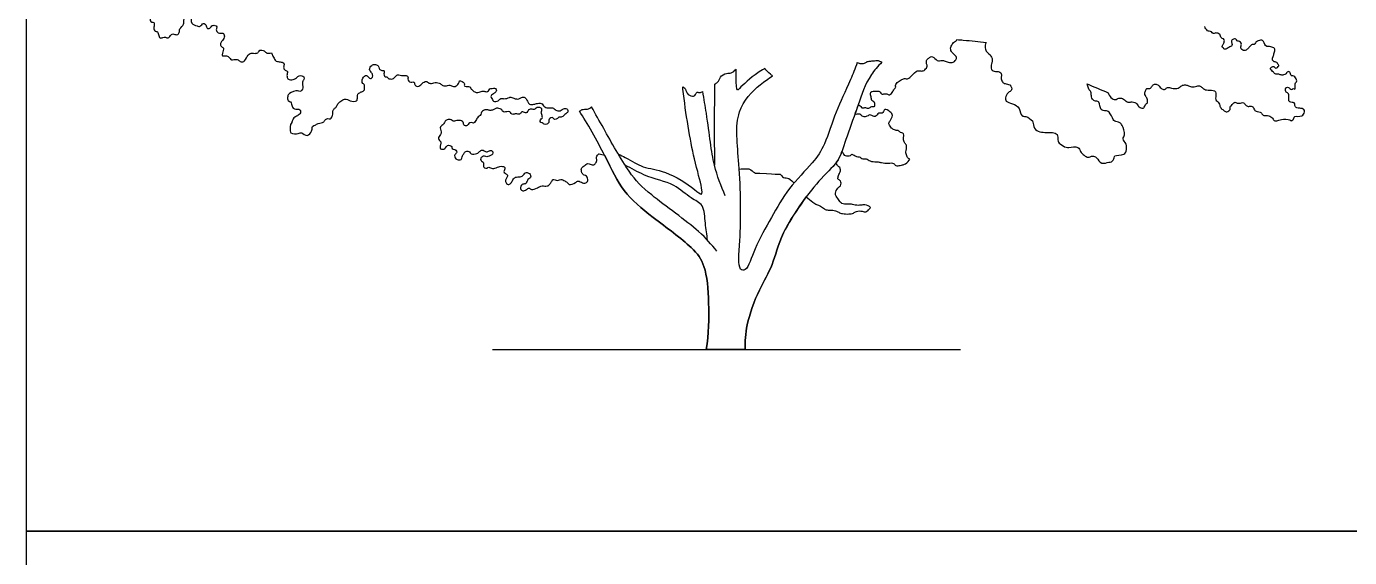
# Model space of a CAD drawing. Header units: millimetres. Extents: x 34 to 295, y 0 to 64.
# Drawn here: x 132.1 to 159.53, y 27.04 to 38.07 of the extents above; entities that cross this region are included whole.
import ezdxf

# ---------------------------------------------------------------- set-up
doc = ezdxf.new("R2010")
doc.units = ezdxf.units.MM
for name, color, linetype, true_color in [('AG-DIAGRAM', 7, 'Continuous', 0xfecc66), ('AG-PLANTS', 7, 'Continuous', 0x66ccff), ('X-VPRT', 6, 'Continuous', 0xff00ff)]:
    doc.layers.add(name, color=color, linetype=linetype, true_color=true_color)

msp = doc.modelspace()

# ---------------------------------------------------------------- linework, layer by layer
at = {"layer": 'AG-DIAGRAM'}
msp.add_line((141.765, 31.358), (151.467, 31.358), dxfattribs=at)
at = {"layer": 'AG-PLANTS'}
for points, knots in [([(137.621, 40.727), (137.583, 40.726), (137.49, 40.71), (137.495, 40.567), (137.375, 40.589), (137.327, 40.545), (137.277, 40.451), (137.152, 40.495), (137.119, 40.439), (137.064, 40.389), (136.963, 40.292), (136.894, 40.33), (136.805, 40.269), (136.747, 40.239), (136.677, 40.279), (136.603, 40.241), (136.594, 40.156), (136.464, 40.15), (136.441, 40.13), (136.414, 40.043), (136.403, 39.982), (136.301, 39.979), (136.275, 40.05), (136.237, 40.099), (136.159, 40.081), (136.087, 40.006), (135.996, 40.007), (135.93, 40.013), (135.865, 40.036), (135.877, 40.185), (135.745, 40.08), (135.698, 39.993), (135.551, 40.01), (135.53, 39.91), (135.399, 39.785), (135.249, 39.814), (135.178, 39.666), (135.011, 39.683), (134.956, 39.501), (134.853, 39.458), (134.93, 39.389), (135.016, 39.365), (135.08, 39.394), (135.151, 39.345), (135.155, 39.291), (135.116, 39.231), (135.263, 39.203), (135.311, 39.228), (135.401, 39.108), (135.466, 39.181), (135.499, 39.293), (135.609, 39.281), (135.643, 39.255), (135.652, 39.171), (135.614, 39.118), (135.668, 39.042), (135.558, 38.974), (135.473, 39.08), (135.261, 39.015), (135.155, 39.08), (135.032, 39.031), (134.977, 38.921), (134.856, 38.954), (134.793, 38.925), (134.754, 38.868), (134.684, 38.781), (134.609, 38.763), (134.616, 38.7), (134.653, 38.674), (134.709, 38.662), (134.704, 38.592), (134.734, 38.556), (134.949, 38.603), (134.926, 38.685), (135.008, 38.725), (135.085, 38.732), (135.164, 38.739), (135.21, 38.704), (135.196, 38.635), (135.313, 38.66), (135.347, 38.603), (135.342, 38.52), (135.173, 38.529), (135.141, 38.491), (135.091, 38.423), (134.958, 38.446), (134.83, 38.362), (134.763, 38.289), (134.674, 38.277), (134.661, 38.19), (134.696, 38.146), (134.752, 38.159), (134.752, 38.067), (134.733, 38.036), (134.765, 37.951), (134.815, 37.977), (134.846, 37.901), (134.863, 37.81), (134.932, 37.84), (134.988, 37.851), (135.041, 37.804), (135.104, 37.905), (135.137, 37.915), (135.217, 37.886), (135.261, 37.907), (135.279, 37.979), (135.271, 38.023), (135.388, 38.11), (135.346, 38.203), (135.429, 38.326), (135.545, 38.295), (135.488, 38.108), (135.641, 38.082), (135.707, 38.048), (135.767, 38.159), (135.839, 38.08), (135.845, 38.006), (135.926, 38.037), (135.941, 38.085), (136.01, 38.095), (136.064, 38.062), (136.023, 37.996), (136.069, 37.924), (136.128, 37.919), (136.176, 37.938), (136.225, 37.862), (136.165, 37.773), (136.126, 37.734), (136.117, 37.649), (136.213, 37.627), (136.157, 37.517), (136.158, 37.442), (136.233, 37.464), (136.308, 37.443), (136.344, 37.355), (136.399, 37.382), (136.498, 37.386), (136.545, 37.315), (136.64, 37.343), (136.685, 37.483), (136.783, 37.525), (136.84, 37.498), (136.918, 37.524), (136.929, 37.587), (137.045, 37.568), (137.073, 37.498), (137.153, 37.51), (137.181, 37.52)], [0, 0, 0, 0, 0.601799, 1.174893, 1.712781, 2.15877, 2.695481, 3.280456, 3.682605, 4.186084, 4.820544, 5.272043, 5.835089, 6.280516, 6.755226, 7.222795, 7.702994, 8.297752, 8.602541, 9.127607, 9.554437, 10.048832, 10.519615, 10.935349, 11.399802, 11.968256, 12.488675, 12.950455, 13.383549, 13.928135, 14.520353, 15.09858, 15.702209, 16.227276, 16.954561, 17.602132, 18.252992, 18.912114, 19.647831, 20.151102, 20.631573, 21.168107, 21.620053, 22.100974, 22.503202, 22.885178, 23.499526, 23.913522, 24.515549, 24.985985, 25.572493, 26.104957, 26.458866, 26.950292, 27.389817, 27.862366, 28.383343, 28.980499, 29.778425, 30.387625, 30.993672, 31.577003, 32.161947, 32.608696, 33.073757, 33.669904, 34.127171, 34.514175, 34.888762, 35.280129, 35.710898, 36.054007, 36.828077, 37.261327, 37.751484, 38.266656, 38.757177, 39.151373, 39.530759, 40.069683, 40.496372, 40.931629, 41.61089, 42.007398, 42.479947, 43.106496, 43.794653, 44.353445, 44.847262, 45.32644, 45.716248, 46.072707, 46.548207, 46.916092, 47.39019, 47.725996, 48.202885, 48.704183, 49.126578, 49.553727, 49.954741, 50.511474, 50.840473, 51.341032, 51.710202, 52.171743, 52.540913, 53.161518, 53.69596, 54.325224, 54.81474, 55.498095, 56.125419, 56.578353, 57.10513, 57.598145, 58.037633, 58.480216, 58.867815, 59.313054, 59.702352, 60.147591, 60.630759, 61.048101, 61.420589, 61.884545, 62.444498, 62.877591, 63.338017, 63.80047, 64.376973, 64.801219, 65.234108, 65.72629, 66.219305, 66.61384, 67.155839, 67.633622, 68.123138, 68.794535, 69.334437, 69.769156, 70.245563, 70.641175, 71.18535, 71.647803, 72.200779, 72.200779, 72.200779, 72.200779]), ([(154.528, 36.691), (154.539, 36.654), (154.578, 36.587), (154.681, 36.527), (154.747, 36.592), (154.858, 36.565), (154.884, 36.52), (154.959, 36.478), (155.023, 36.518), (155.137, 36.464), (155.143, 36.415), (155.206, 36.374), (155.28, 36.358), (155.293, 36.454), (155.35, 36.472), (155.349, 36.517), (155.339, 36.568), (155.3, 36.629), (155.281, 36.682), (155.311, 36.738), (155.323, 36.789), (155.383, 36.767), (155.435, 36.807), (155.466, 36.875), (155.545, 36.866), (155.598, 36.82), (155.62, 36.778), (155.701, 36.743), (155.743, 36.792), (155.772, 36.806), (155.846, 36.78), (155.99, 36.765), (156.046, 36.846), (156.135, 36.856), (156.199, 36.838), (156.282, 36.799), (156.389, 36.839), (156.457, 36.825), (156.502, 36.762), (156.596, 36.736), (156.744, 36.749), (156.762, 36.681), (156.763, 36.602), (156.742, 36.543), (156.838, 36.48), (156.837, 36.426), (156.871, 36.36), (156.934, 36.318), (156.989, 36.274), (157.074, 36.342), (157.046, 36.394), (157.118, 36.457), (157.151, 36.509), (157.203, 36.464), (157.292, 36.474), (157.342, 36.494), (157.368, 36.431), (157.434, 36.402), (157.46, 36.411), (157.543, 36.412), (157.551, 36.33), (157.614, 36.294), (157.683, 36.297), (157.706, 36.262), (157.755, 36.202), (157.866, 36.23), (157.939, 36.163), (157.976, 36.089), (158.074, 36.119), (158.115, 36.145), (158.302, 36.141), (158.324, 36.091), (158.389, 36.159), (158.386, 36.215), (158.562, 36.178), (158.601, 36.288), (158.601, 36.35), (158.499, 36.374), (158.436, 36.367), (158.395, 36.423), (158.402, 36.498), (158.283, 36.48), (158.27, 36.554), (158.279, 36.604), (158.27, 36.69), (158.198, 36.703), (158.208, 36.77), (158.223, 36.808), (158.275, 36.803), (158.29, 36.778), (158.34, 36.74), (158.358, 36.79), (158.418, 36.739), (158.403, 36.853), (158.41, 36.895), (158.441, 36.918), (158.44, 36.957), (158.389, 37.05), (158.311, 37.036), (158.318, 37.086), (158.296, 37.114), (158.269, 37.134), (158.236, 37.12), (158.221, 37.079), (158.168, 37.054), (158.097, 37.056), (158.073, 37.085), (158.023, 37.064), (157.965, 37.098), (157.961, 37.121), (157.872, 37.179), (157.913, 37.224), (157.968, 37.245), (157.989, 37.205), (158.028, 37.197), (158.052, 37.233), (158.081, 37.257), (158.046, 37.285), (158.032, 37.327), (157.945, 37.329), (157.932, 37.397), (157.943, 37.424), (157.958, 37.463), (157.979, 37.538), (157.994, 37.615), (157.901, 37.648), (157.846, 37.646), (157.776, 37.653), (157.752, 37.805), (157.638, 37.767), (157.58, 37.736), (157.565, 37.68), (157.508, 37.701), (157.457, 37.643), (157.418, 37.591), (157.375, 37.561), (157.336, 37.565), (157.3, 37.584), (157.272, 37.621), (157.284, 37.662), (157.29, 37.682), (157.294, 37.723), (157.251, 37.765), (157.21, 37.747), (157.17, 37.832), (157.098, 37.789), (157.084, 37.77), (157.094, 37.713), (157.108, 37.662), (157.025, 37.638), (156.977, 37.578), (156.916, 37.61), (156.888, 37.644), (156.911, 37.699), (156.931, 37.718), (156.949, 37.797), (156.895, 37.817), (156.857, 37.836), (156.857, 37.886), (156.84, 37.91), (156.762, 37.944), (156.7, 37.903), (156.674, 37.958), (156.625, 37.972), (156.587, 37.968), (156.541, 38.032), (156.535, 38.066)], [0, 0, 0, 0, 0.606178, 1.169224, 1.671922, 2.233005, 2.641873, 3.124895, 3.596471, 4.185223, 4.562746, 5.040528, 5.473622, 5.971414, 6.373563, 6.713008, 7.122844, 7.60199, 8.011826, 8.457253, 8.81971, 9.21316, 9.65401, 10.116463, 10.576889, 11.040678, 11.428277, 11.917793, 12.337624, 12.633853, 13.125057, 13.782187, 14.311668, 14.818876, 15.276558, 15.804467, 16.393463, 16.840384, 17.308602, 17.869403, 18.521803, 18.940055, 19.442621, 19.856261, 20.414219, 20.817131, 21.288707, 21.781722, 22.221795, 22.738766, 23.122017, 23.653383, 24.052052, 24.463341, 24.996121, 25.369238, 25.796477, 26.254332, 26.558681, 27.021008, 27.485197, 27.947964, 28.395977, 28.744302, 29.20849, 29.777683, 30.319038, 30.797273, 31.307575, 31.740963, 32.482034, 32.816984, 33.300024, 33.660804, 34.332004, 34.88818, 35.288895, 35.829425, 36.276344, 36.710798, 37.136915, 37.669335, 38.093896, 38.516162, 39.004523, 39.428228, 39.848707, 40.190155, 40.550669, 40.873591, 41.262244, 41.581916, 41.935426, 42.448866, 42.836103, 43.151848, 43.486858, 44.042427, 44.473108, 44.806967, 45.141486, 45.453653, 45.760956, 46.119333, 46.541591, 47.004409, 47.318777, 47.707593, 48.139653, 48.422456, 48.949719, 49.323398, 49.725616, 50.07168, 50.389616, 50.752506, 51.058563, 51.392842, 51.75225, 52.233499, 52.658853, 52.957624, 53.310708, 53.817014, 54.277677, 54.788964, 55.220982, 55.646336, 56.262597, 56.802393, 57.269902, 57.639935, 58.018287, 58.492133, 58.958953, 59.351073, 59.686724, 60.044301, 60.415988, 60.765943, 61.025208, 61.373844, 61.776709, 62.106898, 62.583236, 63.036432, 63.30488, 63.722666, 64.094899, 64.581605, 65.052966, 65.476543, 65.835039, 66.238761, 66.550696, 67.012505, 67.406248, 67.758155, 68.12911, 68.429276, 68.928538, 69.363718, 69.751089, 70.137812, 70.471462, 71.046976, 71.046976, 71.046976, 71.046976]), ([(149.35, 36.436), (149.363, 36.435), (149.394, 36.428), (149.409, 36.378), (149.44, 36.378), (149.474, 36.375), (149.501, 36.386), (149.533, 36.358), (149.598, 36.384), (149.623, 36.408), (149.706, 36.398), (149.689, 36.471), (149.676, 36.505), (149.62, 36.521), (149.621, 36.607), (149.599, 36.639), (149.603, 36.708), (149.659, 36.729), (149.724, 36.719), (149.798, 36.729), (149.833, 36.64), (149.896, 36.673), (149.941, 36.67), (150.003, 36.628), (150.069, 36.713), (150.094, 36.775), (150.135, 36.792), (150.097, 36.879), (150.283, 36.995), (150.352, 36.976), (150.427, 36.991), (150.534, 37.148), (150.626, 37.15), (150.665, 37.134), (150.735, 37.156), (150.785, 37.241), (150.769, 37.275), (150.75, 37.343), (150.792, 37.401), (150.848, 37.434), (150.895, 37.449), (150.982, 37.349), (151.033, 37.345), (151.089, 37.37), (151.15, 37.346), (151.236, 37.308), (151.349, 37.324), (151.406, 37.423), (151.328, 37.495), (151.271, 37.54), (151.252, 37.638), (151.309, 37.717), (151.341, 37.745), (151.38, 37.768), (151.395, 37.792)], [0, 0, 0, 0, 0.364353, 0.739195, 1.030861, 1.359872, 1.647489, 1.986677, 2.432388, 2.778903, 3.218949, 3.635118, 3.978897, 4.368188, 4.857596, 5.220192, 5.648798, 6.049713, 6.515052, 6.973347, 7.452735, 7.871226, 8.249577, 8.684473, 9.229452, 9.695903, 10.008913, 10.47377, 11.255816, 11.726474, 12.188145, 12.947197, 13.453603, 13.803416, 14.268894, 14.802448, 15.137798, 15.588823, 16.049462, 16.500763, 16.862908, 17.484552, 17.876812, 18.295939, 18.740485, 19.284391, 19.866905, 20.399289, 20.935652, 21.420236, 21.953624, 22.490477, 22.858344, 23.333951, 23.333951, 23.333951, 23.333951]), ([(151.395, 37.792), (151.44, 37.789), (151.661, 37.771), (151.846, 37.757), (151.999, 37.73)], [16.721265, 16.721265, 16.721265, 16.721265, 16.969409, 17.967722, 17.967722, 17.967722, 17.967722]), ([(151.999, 37.73), (151.983, 37.697), (151.97, 37.619), (152.007, 37.528), (152.113, 37.463), (152.134, 37.347), (152.108, 37.293), (152.086, 37.161), (152.194, 37.123), (152.271, 37.138), (152.335, 37.067), (152.3, 37.001), (152.331, 36.911), (152.391, 36.87), (152.501, 36.875), (152.549, 36.738), (152.471, 36.713), (152.398, 36.615), (152.397, 36.495), (152.555, 36.469), (152.703, 36.387), (152.724, 36.179), (152.825, 36.219), (152.977, 36.108), (152.967, 36.051), (153.01, 35.905), (153.148, 35.867), (153.28, 35.862), (153.373, 35.872), (153.495, 35.836), (153.475, 35.704), (153.521, 35.621), (153.659, 35.549), (153.711, 35.553), (153.927, 35.585), (153.946, 35.462), (154.032, 35.391), (154.112, 35.333), (154.205, 35.391), (154.301, 35.35), (154.379, 35.185), (154.542, 35.258), (154.598, 35.237), (154.667, 35.336), (154.645, 35.402), (154.883, 35.378), (154.91, 35.511), (154.92, 35.627), (154.809, 35.734), (154.9, 35.813), (154.823, 36.017), (154.78, 36.074), (154.658, 36.096), (154.634, 36.131), (154.556, 36.299), (154.482, 36.319), (154.358, 36.31), (154.36, 36.514), (154.28, 36.51), (154.211, 36.53), (154.172, 36.624), (154.187, 36.717), (154.131, 36.736), (154.1, 36.838), (154.091, 36.874)], [-35.720754, -35.720754, -35.720754, -35.720754, -35.128244, -34.587815, -33.971182, -33.39844, -32.949487, -32.350746, -31.807397, -31.311772, -30.82511, -30.36333, -29.840688, -29.374915, -28.814113, -28.230636, -27.774871, -27.158591, -26.616072, -25.951355, -25.219147, -24.498763, -24.000971, -23.273802, -22.854421, -22.203521, -21.550167, -20.904999, -20.348577, -19.779042, -19.184284, -18.637349, -17.967494, -17.525103, -16.759154, -16.200719, -15.607863, -15.078158, -14.535535, -13.995106, -13.295296, -12.617202, -12.201468, -11.628992, -11.259428, -10.488251, -9.893493, -9.287314, -8.662698, -8.130333, -7.336376, -6.844194, -6.258805, -5.879141, -5.139029, -4.648386, -4.103799, -3.393155, -2.95643, -2.496174, -1.945923, -1.442184, -0.94779, -0.725781, -0.725781, -0.725781, -0.725781]), ([(137.181, 37.52), (137.191, 37.496), (137.212, 37.453), (137.254, 37.36), (137.306, 37.333), (137.379, 37.333), (137.467, 37.301), (137.419, 37.215), (137.457, 37.155), (137.532, 37.134), (137.502, 37.085), (137.5, 37.004), (137.545, 36.948), (137.658, 36.968), (137.704, 36.994), (137.75, 37.061), (137.867, 37.028), (137.857, 36.962), (137.814, 36.915), (137.841, 36.79), (137.816, 36.746), (137.764, 36.701), (137.724, 36.756), (137.545, 36.678), (137.512, 36.622), (137.516, 36.513), (137.587, 36.507), (137.597, 36.453), (137.622, 36.362), (137.685, 36.344), (137.753, 36.357), (137.786, 36.32), (137.791, 36.268), (137.721, 36.202), (137.68, 36.198), (137.612, 36.134), (137.61, 36.066), (137.569, 36.03), (137.571, 35.949), (137.557, 35.826), (137.746, 35.838), (137.806, 35.877), (137.926, 35.757), (138.016, 35.892), (138.026, 35.932), (138.024, 36.002), (138.093, 36.012), (138.147, 36.062), (138.276, 36.07), (138.297, 36.141), (138.354, 36.163), (138.411, 36.131), (138.455, 36.222), (138.457, 36.263), (138.449, 36.316), (138.49, 36.372), (138.527, 36.387), (138.554, 36.47), (138.643, 36.527), (138.713, 36.576), (138.805, 36.515), (138.969, 36.497), (138.961, 36.6), (138.963, 36.662), (139.026, 36.701), (139.083, 36.721), (139.118, 36.747), (139.104, 36.815), (139.118, 36.871), (139.057, 36.873), (139.053, 36.999), (139.159, 37.073), (139.196, 36.992), (139.266, 36.976), (139.29, 37.045), (139.263, 37.105), (139.195, 37.168), (139.254, 37.27), (139.338, 37.284), (139.406, 37.252), (139.404, 37.186), (139.451, 37.149), (139.529, 37.158), (139.518, 37.1), (139.51, 37.059), (139.537, 37.006), (139.578, 37.029), (139.611, 36.965), (139.716, 36.977), (139.74, 37.012), (139.794, 37.08), (139.901, 37.036), (139.955, 37.06), (140.028, 37.027), (140, 36.978), (140.026, 36.923), (140.068, 36.907), (140.152, 36.92), (140.139, 36.869), (140.186, 36.82), (140.244, 36.811), (140.32, 36.906), (140.403, 36.933), (140.417, 36.906), (140.485, 36.866), (140.574, 36.917), (140.684, 36.885), (140.726, 36.83), (140.837, 36.833), (140.881, 36.855), (140.956, 36.807), (141.033, 36.833), (141.072, 36.902), (141.078, 36.939)], [-51.708689, -51.708689, -51.708689, -51.708689, -51.219582, -50.662584, -50.251923, -49.762166, -49.28513, -48.795373, -48.343889, -47.901302, -47.534418, -47.033638, -46.596162, -46.02081, -45.60325, -45.128132, -44.579513, -44.18136, -43.739781, -43.128335, -42.722282, -42.315183, -41.925258, -41.178609, -40.7111, -40.177474, -39.76681, -39.372837, -38.838565, -38.406663, -37.955495, -37.592605, -37.208915, -36.683917, -36.312963, -35.793828, -35.342099, -34.957665, -34.45046, -33.90295, -33.208993, -32.736873, -32.109597, -31.483539, -31.091808, -30.671538, -30.249449, -29.759363, -29.15011, -28.702715, -28.293753, -27.892838, -27.37998, -27.006302, -26.605969, -26.155466, -25.813431, -25.313155, -24.728762, -24.246507, -23.664952, -23.014247, -22.523042, -22.086916, -21.623127, -21.1794, -20.839954, -20.379698, -19.996447, -19.64379, -19.065821, -18.509302, -18.041085, -17.623744, -17.201027, -16.74404, -16.238365, -15.688412, -15.18475, -14.733266, -14.309562, -13.892151, -13.450067, -13.086536, -12.705303, -12.320199, -12.005568, -11.577217, -11.03828, -10.670299, -10.190874, -9.622965, -9.183946, -8.74921, -8.375853, -7.966256, -7.586869, -7.123809, -6.791842, -6.347843, -5.953647, -5.337307, -4.849041, -4.573405, -4.114502, -3.55649, -2.982599, -2.522151, -1.955659, -1.56682, -1.073419, -0.593917, 0, 0, 0, 0]), ([(149.328, 37.315), (149.28, 37.19), (149.115, 36.776), (148.882, 36.327), (148.669, 35.616), (148.41, 35.22), (147.881, 34.714), (147.554, 34.095), (147.203, 33.506), (147.053, 32.983), (146.839, 33.012), (146.922, 33.714), (146.907, 35.191), (146.745, 36.291), (147.235, 36.816), (147.487, 36.981), (147.573, 37.04)], [10.752729, 10.752729, 10.752729, 10.752729, 11.361287, 12.893115, 14.380439, 15.60599, 17.103657, 18.602654, 20.122721, 21.354095, 21.90214, 23.267197, 25.508397, 27.360488, 28.859534, 29.620577, 29.620577, 29.620577, 29.620577]), ([(149.838, 37.323), (149.753, 37.24), (149.501, 36.939), (149.367, 36.445), (149.106, 35.806), (148.966, 35.257), (148.546, 34.93), (147.726, 33.803), (147.601, 33.122), (147.277, 32.604), (147.014, 31.875), (147.001, 31.529), (147.004, 31.358)], [-13.902109, -13.902109, -13.902109, -13.902109, -13.296666, -11.824189, -10.349968, -9.061855, -7.767421, -5.687476, -4.199065, -2.828249, -1.277006, 0, 0, 0, 0]), ([(149.328, 37.315), (149.353, 37.305), (149.4, 37.295), (149.478, 37.296), (149.53, 37.343), (149.612, 37.348), (149.684, 37.352), (149.74, 37.37), (149.809, 37.341), (149.838, 37.323)], [11.132084, 11.132084, 11.132084, 11.132084, 11.620174, 12.10166, 12.559515, 13.063388, 13.537998, 13.961416, 14.537441, 14.537441, 14.537441, 14.537441]), ([(146.368, 36.869), (146.392, 36.88), (146.461, 36.917), (146.469, 37.021), (146.616, 37.108), (146.721, 37.08), (146.782, 37.15), (146.814, 37.177)], [17.235797, 17.235797, 17.235797, 17.235797, 17.53167, 18.150559, 18.839374, 19.399084, 20.026026, 20.026026, 20.026026, 20.026026]), ([(147.41, 37.19), (147.345, 37.153), (147.158, 37.037), (146.9, 36.802), (146.829, 36.71), (146.817, 36.913), (146.814, 37.114), (146.814, 37.177)], [2.420219, 2.420219, 2.420219, 2.420219, 2.758058, 4.011051, 4.417221, 5.311523, 5.689453, 5.689453, 5.689453, 5.689453]), ([(147.573, 37.04), (147.557, 37.051), (147.487, 37.104), (147.44, 37.155), (147.41, 37.19)], [27.3959718, 27.3959718, 27.3959718, 27.3959718, 27.5188188, 27.9516566, 27.9516566, 27.9516566, 27.9516566]), ([(141.078, 36.939), (141.107, 36.936), (141.202, 36.903), (141.168, 36.825), (141.22, 36.818), (141.309, 36.821), (141.312, 36.774), (141.362, 36.729), (141.428, 36.683), (141.488, 36.699), (141.571, 36.737), (141.634, 36.704), (141.686, 36.722), (141.702, 36.781), (141.761, 36.774), (141.804, 36.792), (141.853, 36.764), (141.842, 36.701), (141.784, 36.674), (141.709, 36.611), (141.758, 36.571), (141.769, 36.529), (141.802, 36.502), (141.867, 36.51), (141.903, 36.536), (141.931, 36.582), (142.004, 36.561), (142.058, 36.571), (142.115, 36.589), (142.135, 36.608), (142.209, 36.568), (142.312, 36.549), (142.363, 36.601), (142.443, 36.6), (142.479, 36.535), (142.496, 36.5), (142.526, 36.441), (142.626, 36.447), (142.691, 36.475), (142.804, 36.471), (142.815, 36.414), (142.893, 36.367), (142.961, 36.383), (143.05, 36.367), (143.073, 36.315), (143.171, 36.31), (143.209, 36.338), (143.259, 36.368), (143.313, 36.366), (143.346, 36.281), (143.277, 36.258), (143.256, 36.219), (143.191, 36.171), (143.136, 36.188), (143.116, 36.151), (143.058, 36.123), (143.03, 36.157), (142.999, 36.18), (142.952, 36.158), (142.923, 36.12), (142.947, 36.081), (142.896, 36.03), (142.836, 36.028), (142.815, 36.055), (142.767, 36.068), (142.74, 36.11), (142.776, 36.151), (142.812, 36.173), (142.774, 36.261), (142.775, 36.286), (142.814, 36.371), (142.681, 36.401), (142.634, 36.322), (142.54, 36.37), (142.491, 36.304), (142.468, 36.255), (142.389, 36.306), (142.362, 36.28), (142.309, 36.229), (142.269, 36.258), (142.237, 36.249), (142.169, 36.234), (142.149, 36.26), (142.127, 36.303), (142.06, 36.299), (142.007, 36.282), (141.967, 36.307), (141.959, 36.339), (141.92, 36.353), (141.876, 36.375), (141.819, 36.359), (141.767, 36.325), (141.695, 36.32), (141.669, 36.339), (141.607, 36.338), (141.575, 36.324), (141.531, 36.289), (141.528, 36.238), (141.492, 36.2), (141.448, 36.173), (141.432, 36.131), (141.411, 36.09), (141.372, 36.047), (141.324, 36.08), (141.266, 36.052), (141.252, 36.015), (141.229, 35.996), (141.18, 36), (141.165, 36.045), (141.159, 36.078), (141.125, 36.117), (141.022, 36.116), (140.976, 36.092), (140.923, 36.109), (140.888, 36.144), (140.808, 36.126), (140.781, 36.1), (140.753, 36.035), (140.714, 36.01), (140.683, 35.984), (140.68, 35.931), (140.706, 35.877), (140.695, 35.82), (140.655, 35.787), (140.629, 35.734), (140.699, 35.67), (140.693, 35.632), (140.672, 35.571), (140.678, 35.511), (140.789, 35.511), (140.82, 35.611), (140.881, 35.591), (140.928, 35.58), (140.919, 35.521), (140.983, 35.515), (141.029, 35.48), (141.021, 35.436), (140.965, 35.386), (140.993, 35.335), (141.023, 35.291), (141.128, 35.293), (141.138, 35.356), (141.15, 35.396), (141.171, 35.421), (141.203, 35.485), (141.298, 35.472), (141.31, 35.403), (141.449, 35.423), (141.492, 35.466), (141.547, 35.51), (141.592, 35.481), (141.654, 35.451), (141.713, 35.498), (141.768, 35.485), (141.774, 35.44), (141.759, 35.389), (141.718, 35.393), (141.671, 35.355), (141.626, 35.365), (141.571, 35.382), (141.508, 35.333), (141.523, 35.276), (141.552, 35.261), (141.588, 35.234), (141.575, 35.202), (141.577, 35.157), (141.591, 35.125), (141.659, 35.117), (141.684, 35.157), (141.771, 35.097), (141.865, 35.147), (141.967, 35.173), (142.046, 35.131), (141.986, 35.051), (142.027, 35.015), (142.085, 34.987), (142.068, 34.923), (142.028, 34.879), (142.037, 34.814), (142.109, 34.768), (142.162, 34.826), (142.196, 34.903), (142.258, 34.951), (142.363, 34.94), (142.398, 34.967), (142.443, 35.043), (142.516, 35.026), (142.546, 34.996), (142.569, 34.925), (142.51, 34.906), (142.488, 34.873), (142.455, 34.783), (142.372, 34.802), (142.325, 34.695), (142.394, 34.639), (142.467, 34.671), (142.525, 34.732), (142.569, 34.653), (142.698, 34.715), (142.767, 34.757), (142.823, 34.755), (142.924, 34.747), (142.96, 34.803), (143, 34.859), (143.017, 34.903), (143.108, 34.859), (143.151, 34.882), (143.208, 34.894), (143.243, 34.869), (143.32, 34.83), (143.342, 34.766), (143.494, 34.817), (143.537, 34.873), (143.632, 34.815), (143.698, 34.806), (143.755, 34.861), (143.721, 34.967), (143.664, 34.972), (143.611, 35.022), (143.613, 35.078), (143.595, 35.126), (143.668, 35.17), (143.739, 35.241), (143.832, 35.18), (143.896, 35.203), (143.938, 35.283), (143.909, 35.353), (143.95, 35.405), (143.972, 35.423)], [-96.352644, -96.352644, -96.352644, -96.352644, -95.762432, -95.339688, -94.985791, -94.476338, -94.141352, -93.682995, -93.190702, -92.758612, -92.235316, -91.77878, -91.393635, -90.992202, -90.591444, -90.208608, -89.83072, -89.431152, -88.97181, -88.468261, -88.082829, -87.710396, -87.365843, -86.926355, -86.549039, -86.169743, -85.7128, -85.278803, -84.853454, -84.589811, -84.096357, -83.528044, -83.070735, -82.603585, -82.143877, -81.779404, -81.357093, -80.830261, -80.328908, -79.776251, -79.381552, -78.876861, -78.396204, -77.88849, -77.489779, -76.968318, -76.576485, -76.155627, -75.771439, -75.307746, -74.885435, -74.50495, -74.015048, -73.62493, -73.283563, -72.862933, -72.514592, -72.185152, -71.798387, -71.431597, -71.094923, -70.652105, -70.235307, -69.919548, -69.530853, -69.173238, -68.785746, -68.447607, -67.93414, -67.625467, -67.163086, -66.606353, -66.115778, -65.609382, -65.132993, -64.765918, -64.281431, -63.953405, -63.497741, -63.148565, -62.820742, -62.368748, -62.067001, -61.70257, -61.263503, -60.841919, -60.482308, -60.176482, -59.827138, -59.437047, -59.018548, -58.564938, -58.107622, -57.789114, -57.362747, -57.023377, -56.620122, -56.230032, -55.830647, -55.431262, -55.065217, -54.673809, -54.28396, -53.892671, -53.468722, -53.117878, -52.827122, -52.46644, -52.100395, -51.774002, -51.394705, -50.837664, -50.431819, -50.037232, -49.649082, -49.166448, -48.818283, -48.359036, -47.97448, -47.632043, -47.237805, -46.804158, -46.393275, -45.99389, -45.599303, -45.086975, -44.751701, -44.300483, -43.912456, -43.394945, -42.873901, -42.467945, -42.105015, -41.73832, -41.320489, -40.912585, -40.568769, -40.107674, -39.715901, -39.312994, -38.790124, -38.374889, -38.017993, -37.69658, -37.246593, -36.757094, -36.346386, -35.735355, -35.271651, -34.839878, -34.449912, -34.004153, -33.537284, -33.160635, -32.801188, -32.421762, -32.092716, -31.670582, -31.297946, -30.880695, -30.418398, -30.027094, -29.703306, -29.353313, -29.044005, -28.671641, -28.350227, -27.922771, -27.587581, -27.070718, -26.499154, -25.917609, -25.472672, -24.985527, -24.611087, -24.18745, -23.771671, -23.340382, -22.913506, -22.449501, -21.992639, -21.475974, -20.991143, -20.433796, -20.065516, -19.56767, -19.124658, -18.752774, -18.316601, -17.927262, -17.56167, -17.051757, -16.591793, -16.058275, -15.596445, -15.106877, -14.650538, -14.222599, -13.584271, -13.071995, -12.658077, -12.11602, -11.67339, -11.200345, -10.86923, -10.352565, -9.954784, -9.548818, -9.181538, -8.667298, -8.258386, -7.595928, -7.144021, -6.59242, -6.140333, -5.690418, -5.145774, -4.740804, -4.285341, -3.867955, -3.50651, -3.014275, -2.473789, -1.929144, -1.495393, -0.990306, -0.521072, 0, 0, 0, 0]), ([(144.373, 35.415), (144.425, 35.392), (144.643, 35.284), (144.871, 35.122), (145.362, 35.083), (145.924, 34.724), (146.119, 34.531), (146.103, 34.769), (145.917, 35.368), (145.769, 36.266), (145.71, 36.796), (145.708, 36.81)], [18.767215, 18.767215, 18.767215, 18.767215, 19.091553, 20.241592, 21.469501, 22.952617, 23.699585, 24.341868, 25.743167, 27.897818, 27.958728, 27.958728, 27.958728, 27.958728]), ([(145.708, 36.81), (145.738, 36.805), (145.774, 36.767), (145.796, 36.64), (145.94, 36.601), (145.972, 36.649), (146.007, 36.718), (146.054, 36.682), (146.104, 36.704), (146.124, 36.716)], [12.572797, 12.572797, 12.572797, 12.572797, 13.056578, 13.674932, 14.29275, 14.697403, 15.136971, 15.563785, 15.846287, 15.846287, 15.846287, 15.846287]), ([(146.368, 36.869), (146.365, 36.59), (146.361, 35.877), (146.364, 35.482), (146.367, 35.184)], [4.961831, 4.961831, 4.961831, 4.961831, 6.051615, 7.734279, 7.734279, 7.734279, 7.734279]), ([(146.591, 34.548), (146.502, 34.754), (146.32, 35.211), (146.259, 35.918), (146.151, 36.56), (146.124, 36.716)], [0, 0, 0, 0, 1.460352, 3.322808, 3.9007, 3.9007, 3.9007, 3.9007]), ([(143.57, 36.307), (143.591, 36.316), (143.616, 36.355), (143.739, 36.335), (143.794, 36.375), (143.82, 36.395)], [0.610743, 0.610743, 0.610743, 0.610743, 1.060116, 1.662916, 2.231968, 2.231968, 2.231968, 2.231968]), ([(146.198, 31.358), (146.245, 31.677), (146.264, 32.299), (146.197, 33.102), (145.904, 33.504), (145.081, 34.1), (144.444, 34.629), (144.137, 35.33), (143.722, 36.074), (143.57, 36.307)], [1.59729, 1.59729, 1.59729, 1.59729, 3.349061, 4.901868, 6.127033, 7.908844, 9.519047, 11.136088, 12.85632, 12.85632, 12.85632, 12.85632]), ([(146.416, 33.4), (146.296, 33.543), (146.074, 33.829), (145.021, 34.567), (144.587, 35.013), (144.112, 35.879), (143.896, 36.249), (143.82, 36.395)], [0, 0, 0, 0, 1.330433, 3.303097, 4.768957, 6.576036, 7.642816, 7.642816, 7.642816, 7.642816]), ([(149.01, 35.468), (149.028, 35.456), (149.033, 35.404), (149.073, 35.381), (149.192, 35.371), (149.212, 35.431), (149.282, 35.374), (149.335, 35.359), (149.392, 35.363), (149.41, 35.303), (149.542, 35.325), (149.569, 35.282), (149.622, 35.257), (149.764, 35.259), (149.828, 35.235), (149.975, 35.223), (150.08, 35.241), (150.124, 35.171), (150.173, 35.17), (150.269, 35.194), (150.321, 35.198), (150.444, 35.32), (150.378, 35.321), (150.354, 35.378), (150.328, 35.461), (150.347, 35.522), (150.357, 35.608), (150.299, 35.65), (150.277, 35.733), (150.298, 35.804), (150.279, 35.862), (150.222, 35.853), (150.181, 35.914), (150.134, 35.899), (150.097, 35.92), (150.034, 35.953), (150.017, 35.996), (149.968, 36.042), (150.013, 36.11), (150.076, 36.222), (150.014, 36.297), (149.885, 36.382), (149.861, 36.236), (149.764, 36.294), (149.712, 36.164), (149.61, 36.231), (149.567, 36.228), (149.531, 36.196), (149.443, 36.177), (149.389, 36.26), (149.313, 36.233), (149.293, 36.247), (149.284, 36.252)], [4.533084, 4.533084, 4.533084, 4.533084, 4.982664, 5.35994, 5.944884, 6.30461, 6.78117, 7.218234, 7.608163, 7.992174, 8.600645, 8.972066, 9.39013, 10.049052, 10.533656, 11.208568, 11.775257, 12.235923, 12.6179, 13.160662, 13.612993, 14.261063, 14.574324, 15.010012, 15.529314, 15.982799, 16.47868, 16.932929, 17.438427, 17.929853, 18.318328, 18.704466, 19.153993, 19.51233, 19.875684, 20.340958, 20.727962, 21.140947, 21.620838, 22.232581, 22.771732, 23.374123, 23.911171, 24.385721, 24.945038, 25.496922, 25.851277, 26.232791, 26.730539, 27.248059, 27.708722, 28.028983, 28.028983, 28.028983, 28.028983]), ([(149.284, 36.252), (149.306, 36.314), (149.329, 36.375), (149.35, 36.436), (149.35, 36.436)], [11.4037525, 11.4037525, 11.4037525, 11.4037525, 11.8241891, 11.8243555, 11.8243555, 11.8243555, 11.8243555]), ([(143.972, 35.423), (143.974, 35.422), (144.014, 35.413), (144.053, 35.401), (144.091, 35.387)], [-7.5214145, -7.5214145, -7.5214145, -7.5214145, -7.5078928, -7.2945861, -7.2945861, -7.2945861, -7.2945861]), ([(144.091, 35.387), (144.244, 35.087), (144.444, 34.629), (145.081, 34.1), (145.904, 33.504), (146.197, 33.102), (146.264, 32.299), (146.245, 31.677), (146.198, 31.358), (146.467, 31.358), (146.736, 31.358), (147.004, 31.358), (147.001, 31.529), (147.014, 31.875), (147.277, 32.604), (147.601, 33.122), (147.706, 33.696), (148.091, 34.287), (148.271, 34.528)], [-11.150747, -11.150747, -11.150747, -11.150747, -9.532398, -7.920893, -6.137642, -4.911486, -3.357423, -1.604236, -1.604236, -1.604236, -0.005654, -0.005654, -0.005654, 1.272384, 2.824882, 4.196806, 5.68642, 6.992904, 6.992904, 6.992904, 6.992904]), ([(148.889, 35.238), (148.904, 35.258), (148.951, 35.326), (148.987, 35.407), (149.01, 35.468)], [8.8532978, 8.8532978, 8.8532978, 8.8532978, 9.0618554, 9.553891, 9.553891, 9.553891, 9.553891]), ([(146.223, 33.626), (146.212, 33.745), (146.168, 33.966), (146.163, 34.382), (145.857, 34.489), (145.531, 34.828), (145.019, 34.905), (144.645, 35.116), (144.513, 35.188)], [0, 0, 0, 0, 1.064869, 2.142678, 3.084244, 4.2654, 5.712896, 6.485547, 6.485547, 6.485547, 6.485547]), ([(146.881, 35.106), (146.93, 35.112), (147.03, 35.107), (147.099, 35.119), (147.194, 35.015), (147.261, 35.018), (147.297, 35.019), (147.305, 35.019)], [0, 0, 0, 0, 0.687091, 1.147729, 1.777327, 2.291722, 2.442315, 2.442315, 2.442315, 2.442315]), ([(148.271, 34.528), (148.312, 34.5), (148.401, 34.416), (148.482, 34.368), (148.572, 34.338), (148.642, 34.27), (148.727, 34.25), (148.854, 34.256), (148.943, 34.206), (149.022, 34.173), (149.15, 34.169), (149.249, 34.184), (149.308, 34.238), (149.431, 34.236), (149.512, 34.203), (149.573, 34.269), (149.626, 34.316), (149.477, 34.374), (149.406, 34.352), (149.284, 34.348), (149.181, 34.387), (149.089, 34.369), (148.98, 34.394), (148.945, 34.476), (148.857, 34.566), (148.895, 34.697), (148.984, 34.75), (148.995, 34.809), (148.986, 34.865), (148.908, 34.894), (148.943, 34.971), (148.954, 35.011), (148.985, 35.063), (148.972, 35.15), (148.928, 35.148), (148.904, 35.21), (148.889, 35.238)], [9.515378, 9.515378, 9.515378, 9.515378, 10.25038, 10.804526, 11.341217, 11.885123, 12.405544, 13.032798, 13.594659, 14.111636, 14.746341, 15.30108, 15.7894, 16.399569, 16.902829, 17.418151, 17.791969, 18.418809, 18.931083, 19.53841, 20.124812, 20.667081, 21.230962, 21.747952, 22.357705, 22.972061, 23.529828, 23.94229, 24.345202, 24.800967, 25.265421, 25.638549, 26.075274, 26.556667, 26.915587, 27.316161, 27.316161, 27.316161, 27.316161]), ([(147.305, 35.019), (147.731, 34.997), (147.756, 34.979), (147.788, 34.922), (147.856, 34.919), (147.913, 34.921), (147.995, 34.836), (148.015, 34.817)], [2.442315, 2.442315, 2.442315, 2.442315, 2.45313, 2.986517, 3.417183, 3.847848, 4.50876, 4.50876, 4.50876, 4.50876])]:
    msp.add_open_spline(points, degree=3, knots=knots, dxfattribs=at)
for points in [[(154.091, 36.874), (154.237, 36.813), (154.383, 36.752), (154.528, 36.691)], [(147.004, 31.358), (146.736, 31.358), (146.467, 31.358), (146.198, 31.358)]]:
    msp.add_open_spline(points, degree=3, dxfattribs=at)
at = {"layer": 'X-VPRT'}
for points in [[(132.102, 27.588), (132.102, 55.02), (186.966, 55.02), (186.966, 27.588)], [(132.102, 0.156), (132.102, 27.588), (186.966, 27.588), (186.966, 0.156)]]:
    msp.add_lwpolyline(points, close=True, dxfattribs=at)

doc.saveas('drawing.dxf')
